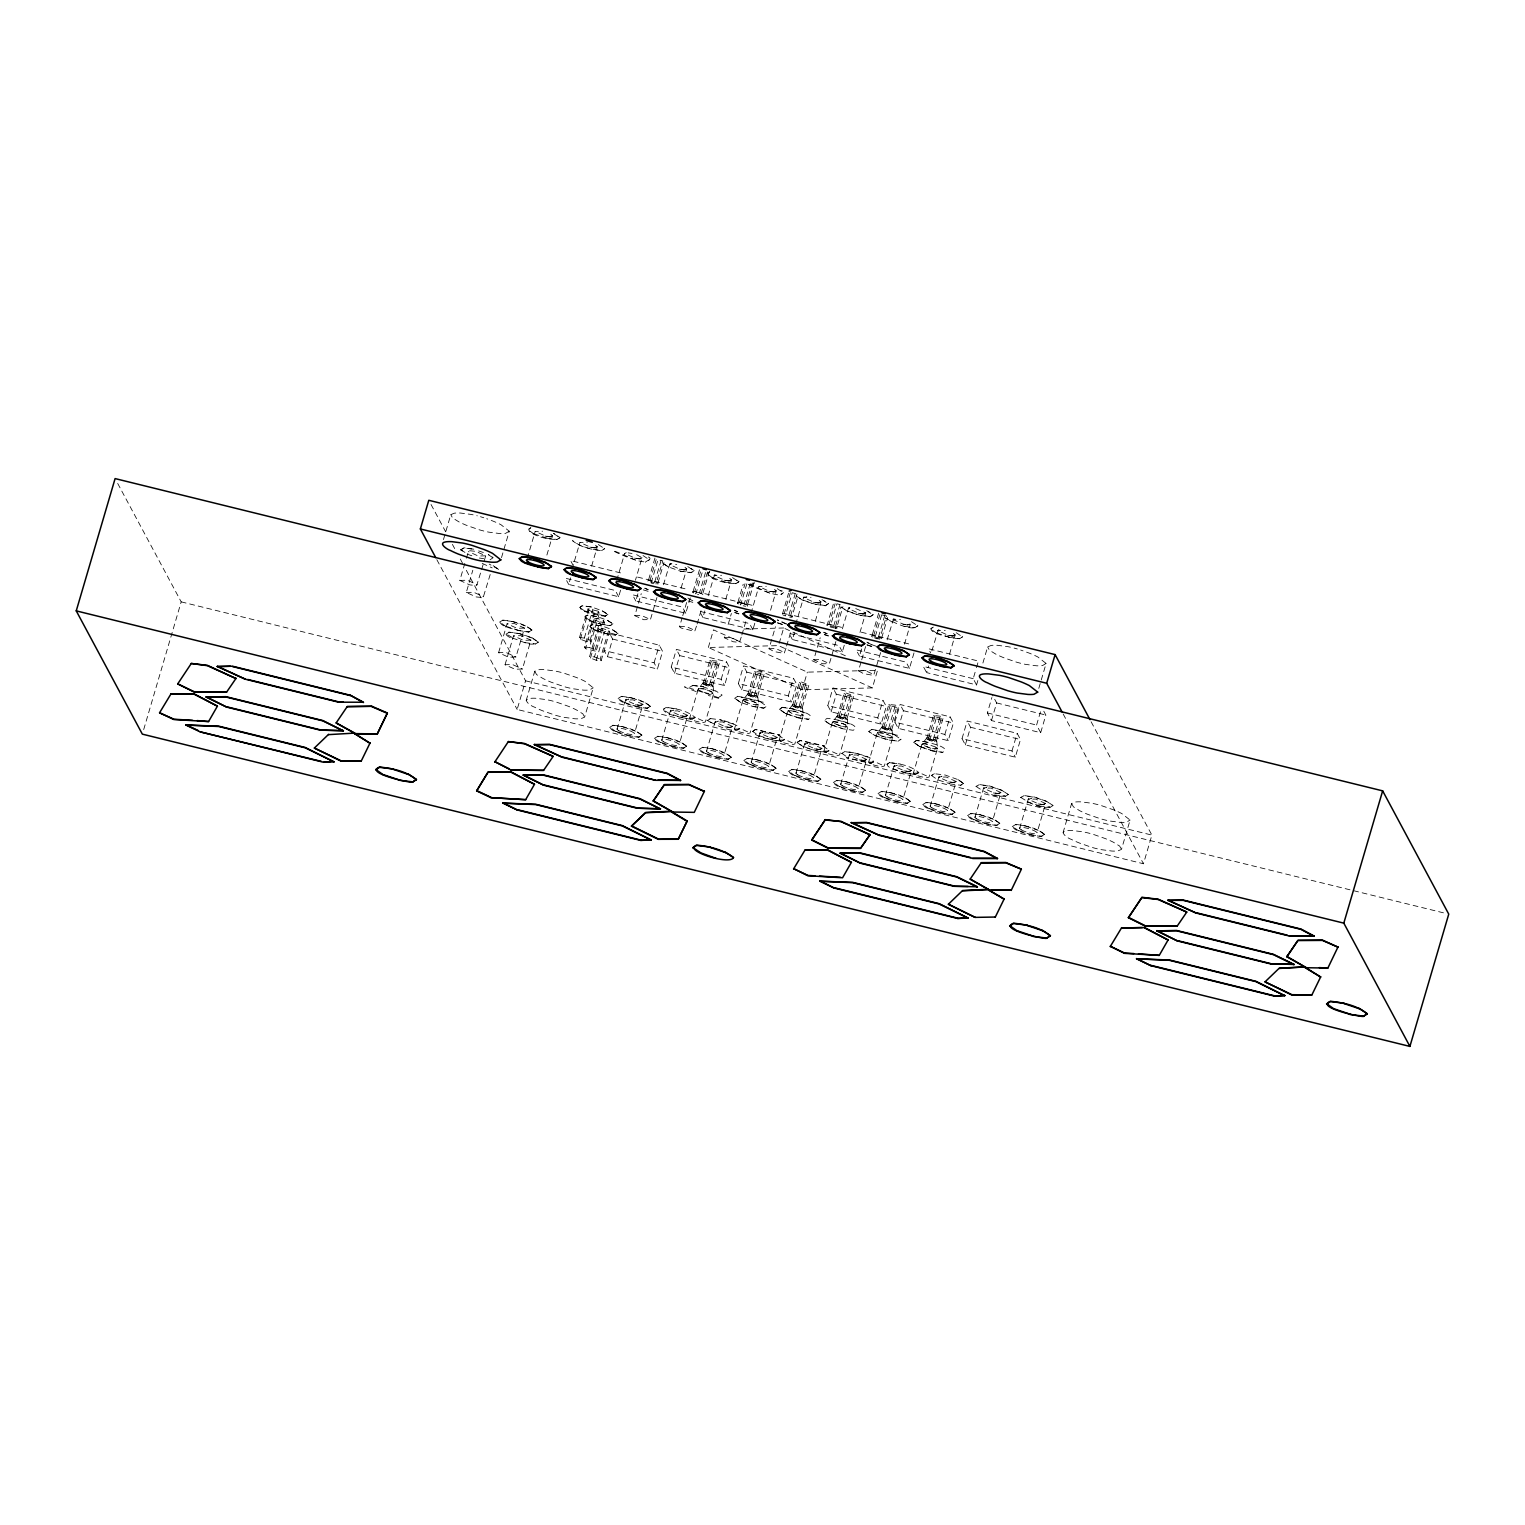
<?xml version="1.0" encoding="UTF-8"?>
<svg xmlns="http://www.w3.org/2000/svg" width="1525" height="1525" viewBox="0 0 1525 1525"><rect width="100%" height="100%" fill="white"/><g stroke="black" fill="none" stroke-linecap="round" stroke-linejoin="round"><path stroke-width="0.75" stroke-dasharray="5 3.75" d="M641.834 735.355C633.866 728.454 623.191 726.377 612.783 725.214C601.651 731.123 635.105 737.147 638.765 737.261L641.93 735.05L635.563 730.818M686.574 746.392C678.606 739.492 667.931 737.395 657.523 736.232C646.39 742.141 679.845 748.184 683.505 748.279L686.669 746.068L680.303 741.836M731.314 757.41C723.346 750.51 712.671 748.413 702.262 747.25C691.13 753.159 724.585 759.202 728.245 759.317L731.409 757.105L725.042 752.873M776.053 768.428C768.066 761.528 757.41 759.45 747.002 758.268C735.87 764.178 769.324 770.22 772.984 770.335L776.13 768.123L769.782 763.892M820.793 779.447C812.806 772.546 802.15 770.468 791.723 769.305C780.609 775.196 814.064 781.238 817.724 781.353L820.869 779.142L814.502 774.91M865.514 790.465C857.546 783.564 846.89 781.486 836.462 780.323C825.349 786.214 858.804 792.257 862.445 792.371L865.609 790.16L859.242 785.928M910.253 801.483C902.285 794.582 891.629 792.504 881.202 791.342C870.089 797.251 903.543 803.275 907.184 803.389L910.349 801.178L903.982 796.946M954.993 812.52C947.025 805.619 936.369 803.522 925.942 802.36C914.828 808.269 948.283 814.312 951.924 814.407L955.088 812.196L948.722 807.983M999.733 823.538C991.765 816.637 981.109 814.56 970.682 813.378C959.549 819.287 993.023 825.33 996.664 825.444L999.828 823.233L993.461 819.001M1044.472 834.556C1036.504 827.656 1025.829 825.578 1015.421 824.396C1004.289 830.305 1037.763 836.348 1041.403 836.462L1044.568 834.251L1038.201 830.019M493.185 565.68L499.571 569.931L489.201 564.098M531.882 630.168C523.818 623.267 513.048 621.247 502.659 620.065C491.584 625.879 525.191 631.979 528.794 632.074L531.939 629.939L525.553 625.688M531.996 637.736L538.325 642.216L531.996 637.736L519.873 633.637L509.121 632.093C497.474 634.572 524.714 643.645 506.033 634.019M650.336 706.399C642.33 699.537 631.598 697.516 621.266 696.334C610.229 702.129 643.683 708.21 647.267 708.305L650.413 706.17L644.046 701.938M733.525 723.994C696.544 713.567 751.463 725.919 736.804 730.113C724.337 732.686 692.96 711.317 714.024 724.508M752.34 731.523L755.409 729.617C786.462 736.137 790.331 737.909 755.466 729.388C744.448 735.202 777.883 741.264 781.486 741.36L784.613 739.244L781.543 741.15L770.83 739.606L758.764 735.527L752.397 731.295M797.137 742.313L800.206 740.426C831.354 747.288 834.957 748.642 800.148 740.635L797.079 742.542L803.427 746.773L815.513 750.853L826.226 752.378L829.352 750.262L826.283 752.168C816.066 751.31 805.067 748.26 797.079 742.542M867.725 757.048L855.601 753.197L844.888 751.653L841.819 753.56L844.945 751.444C848.701 751.329 881.831 758.039 871.023 763.186C836.177 755.161 839.856 756.553 870.966 763.415L874.035 761.509M963.495 783.545L957.204 779.103L963.571 783.316L960.426 785.451L963.571 783.316M1001.887 790.331L989.877 786.042L979.164 784.498L976.019 786.633L979.088 784.727L989.801 786.252L1001.887 790.331L1008.235 794.563L1001.944 790.122M1046.627 801.368L1034.617 797.06L1023.904 795.516L1020.759 797.651L1023.828 795.745L1034.541 797.289L1046.627 801.368L1052.974 805.581L1046.684 801.14M528.794 632.074L531.939 629.939M530.833 527.688C520.597 532.683 555.615 543.663 559.98 537.524L553.613 533.293M512.419 638.27C520.311 639.738 530.929 648.011 538.401 641.987M601.574 550.678L604.72 548.562L601.574 550.678C591.452 549.496 580.167 547.418 572.504 540.613C580.758 547.113 591.414 549.343 601.651 550.449M602.242 610.82L607.903 614.327L605.139 616.233C601.956 616.138 572.504 610.801 582.245 605.673L591.662 607.007L602.242 610.82L607.827 614.556M607.293 620.256L612.955 623.763L610.191 625.669C607.007 625.574 577.575 620.237 587.297 615.109L596.733 616.462L607.293 620.256L612.897 623.992M612.364 629.692L618.025 633.199L615.242 635.105C612.078 635.01 582.626 629.673 592.367 624.545L601.784 625.879L612.364 629.692L617.949 633.428M649.459 559.58C636.344 566.862 659.791 557.407 644.675 556.396M647.267 708.305L650.413 706.17M668.331 566.881L661.964 562.649L668.331 566.881L680.341 571.189L691.054 572.714L694.199 570.598L691.016 568.482M692.007 719.323L695.152 717.188L692.007 719.323C688.423 719.228 654.968 713.147 666.006 707.352C676.337 708.629 687.165 710.574 695.076 717.417M709.792 571.78C699.556 576.774 734.573 587.735 738.939 581.616L735.755 579.5M736.804 730.113L739.816 728.435M783.678 592.634C775.234 597.228 789.073 592.005 780.495 590.518M825.33 605.558L814.617 604.033L802.55 599.954L796.126 595.951L802.474 600.164L814.56 604.243L825.273 605.787L828.399 603.652L823.633 600.488M870.07 616.577L859.357 615.052L847.29 610.972L840.866 606.969L847.214 611.182L859.299 615.261L870.012 616.805L873.139 614.689L868.373 611.506M914.752 627.823L917.878 625.707L914.752 627.823C901.599 629.634 872.128 609.504 892.03 621.99M915.705 774.433L918.832 772.298L915.705 774.433C911.931 774.528 878.819 767.837 889.609 762.691C900.017 763.682 910.73 765.607 918.774 772.527M959.492 638.842L962.618 636.726L959.492 638.842C955.889 638.765 922.434 632.684 933.472 626.889M976.095 786.404C984.597 792.314 998.456 799.863 1008.311 794.353M1020.816 797.423C1029.394 802.874 1043.329 811.167 1053.051 805.372M605.139 616.233L607.903 614.327M610.191 625.669L612.955 623.763M615.242 635.105L618.025 633.199M638.765 737.261L641.93 735.05M683.505 748.279L686.669 746.068M728.245 759.317L731.409 757.105M772.984 770.335L776.13 768.123M817.724 781.353L820.869 779.142M862.445 792.371L865.609 790.16M907.184 803.389L910.349 801.178M951.924 814.407L955.088 812.196M996.664 825.444L999.828 823.233M1041.403 836.462L1044.568 834.251M696.201 691.607C650.717 674.679 754.379 708.82 708.343 695.457M740.94 702.625L734.631 698.183L740.94 702.625L753.064 706.475L763.777 708.019L766.865 706.113L763.72 708.229L753.064 706.475M785.68 713.643L779.37 709.201L785.68 713.643L797.747 717.722L808.46 719.266C819.516 713.681 786.271 707.333 782.458 707.295L779.37 709.201M830.42 724.68L824.11 720.219L830.42 724.68L842.486 728.74L853.18 730.284C863.893 724.566 832.078 718.542 827.179 718.313L824.053 720.429M919.899 746.716L913.589 742.256L919.899 746.716L931.966 750.796L942.66 752.321C953.792 746.602 920.395 740.826 916.658 740.349L913.589 742.256M550.773 534.246L552.565 535.694L546.617 555.977M595.512 545.264L597.304 546.732L591.357 566.995M636.611 554.642L642.044 557.75L635.429 580.243M617.034 729.255L625.593 700.07L633.047 699.861L642.997 704.34L634.419 733.544M684.992 567.319L686.784 568.768L680.817 589.05M661.755 740.273L670.333 711.088L677.786 710.879L687.737 715.377L679.159 744.562M729.732 578.337L731.523 579.786L725.557 600.068M706.494 751.291L715.072 722.107L722.507 721.916L732.457 726.396L723.898 755.58M774.471 589.355L776.244 590.804L770.297 611.087M751.234 762.309L759.812 733.125L767.247 732.934L777.197 737.414L768.638 766.598M819.192 600.373L820.984 601.841L814.388 624.335M795.974 773.327L804.552 744.143L811.986 743.952L821.937 748.432L813.378 777.617M855.716 608.589L865.723 612.859L859.776 633.123M840.713 784.365L849.292 755.18L856.726 754.97L866.677 759.45L858.118 788.635M885.453 795.383L894.031 766.198L901.466 765.988L911.416 770.468L902.838 799.672M953.411 633.447L955.203 634.896L949.255 655.178M930.193 806.401L938.771 777.216L946.205 777.007L956.156 781.505L947.578 810.69M974.933 817.419L983.511 788.234L990.945 788.044L1000.896 792.523L992.317 821.708M1019.672 828.437L1028.231 799.252L1035.685 799.062L1045.635 803.542L1037.057 832.726M460.76 549.915L463.905 547.78L474.656 549.324L463.829 547.99L460.76 549.915L465.544 553.098M769.82 593.225C716.102 569.13 773.061 598.048 780.59 594.54M934.348 773.709L931.279 775.615L934.348 773.709L945.138 775.024L957.147 779.313M692.903 685.468L703.673 686.784L692.903 685.468L689.834 687.375M737.719 696.277C759.031 700.471 782.592 707.162 737.719 696.277L734.573 698.393M779.313 709.411L782.458 707.295M871.919 729.331C893.25 733.525 916.792 740.235 871.919 729.331L868.793 731.466L875.159 735.698L887.226 739.758L897.92 741.303L901.065 739.187L897.996 741.074C887.779 740.235 876.78 737.166 868.793 731.466M913.513 742.484L916.658 740.349M609.619 727.425L612.688 725.519L623.496 726.739M654.358 738.443L657.428 736.537L668.217 737.776M699.079 749.461L702.167 747.555L712.957 748.794M743.819 760.479L746.888 758.592L757.696 759.812M788.558 771.517L791.627 769.61L802.436 770.83M833.298 782.535L836.367 780.628L847.176 781.848M878.038 793.553L881.107 791.647L891.915 792.867M922.777 804.571L925.847 802.665L936.655 803.904M967.517 815.589L970.586 813.683L981.395 814.922M1012.257 826.626L1015.326 824.72L1026.134 825.94M782.382 707.505L793.152 708.82M927.314 742.122L916.601 740.578M143.693 729.579L181.189 601.86L117.33 482.758M443.47 539.583L450.79 514.649L454.259 513.201A35.056 7.415 16.4 0 1 460.417 513.029L471.13 514.421A24.305 5.147 16.4 0 1 477.287 515.831M483.082 564.707L476.677 585.581L469.776 584.895L459.826 580.415L465.697 560.418M466.345 558.207L468.842 550.658L475.743 551.345L485.693 555.824L483.73 562.477M490.192 574.525L483.139 597.628L476.238 596.942L466.288 592.462L472.807 570.255M501.496 557.654L509.255 531.196L500.943 524.695A35.037 7.415 16.4 0 0 492.708 520.978L486.742 518.729M498.58 652.7L507.062 623.82L514.497 623.611L524.447 628.09L515.965 656.97L508.53 657.18L498.58 652.7L506.014 652.49L515.965 656.97M527.25 558.379L535.18 531.424L542.614 531.215M499.514 622.181L502.583 620.275L513.41 621.59M505.042 664.748L513.525 635.868L520.959 635.658L530.91 640.138L522.427 669.017L514.993 669.227L505.042 664.748L512.476 664.538L522.427 669.017M545.054 536.133L550.849 536.952L552.507 535.923L550.849 536.952L545.13 535.904L535.18 531.424M518.023 630.53L528.851 631.865M546.141 538.115L556.911 539.431M505.976 634.228L509.045 632.322L519.873 633.637M524.486 642.578L535.313 643.912M1091.118 721.763L1151.89 835.09L1143.464 863.76L517.147 709.449L525.572 680.798L464.801 567.472M526.144 700.604L534.76 671.248L538.23 669.799A35.056 7.415 16.4 0 1 544.387 669.627L555.1 671.019A24.305 5.147 16.4 0 1 564.441 673.326L576.679 677.577A35.056 7.415 16.4 0 1 584.933 681.294L593.225 687.813L584.609 717.15L581.139 718.618A35.037 7.415 16.4 0 1 574.982 718.79L564.269 717.379A24.305 5.147 16.4 0 1 554.947 715.092L542.69 710.822A35.056 7.415 16.4 0 1 534.436 707.104C531.062 706.17 521.493 699.556 529.804 698.45A35.056 7.415 16.4 0 1 535.98 698.278L546.693 699.689A24.305 5.147 16.4 0 1 556.015 701.977L568.272 706.247A35.056 7.415 16.4 0 1 576.507 709.964L582.836 713.833L584.609 717.15M571.989 569.397L579.919 542.442L587.354 542.233M620.599 590.118L618.654 596.733L568.692 584.437L570.636 577.822M589.794 547.151L595.589 547.971L597.247 546.941L595.589 547.971L589.87 546.922L579.919 542.442M579.481 637.583L584.342 638.06L590.118 640.195L590.995 641.853L586.115 641.377L580.358 639.223L579.481 637.583L587.964 608.704L598.582 611.315L599.478 612.974L589.413 647.496L584.533 647.019L594.598 612.478L599.478 612.974M580.358 639.223L588.841 610.343L587.964 608.704M591.662 607.007L582.169 605.882L579.481 607.56M584.342 638.06L592.825 609.18M589.413 647.496L595.169 649.631L596.046 651.289L585.428 648.659L593.911 619.779L593.015 618.14L597.895 618.616L603.652 620.751L604.529 622.41L594.464 656.932L589.603 656.455L599.668 621.933L604.529 622.41M596.733 616.462L587.239 615.318L584.533 616.996M590.118 640.195L598.582 611.315M590.48 658.095L598.963 629.215L598.086 627.576L608.704 630.187L609.6 631.846L601.117 660.725L596.237 660.249L590.48 658.095L589.603 656.455M600.755 624.316L610.248 625.441M601.784 625.879L592.291 624.754L589.584 626.432M595.169 649.631L603.652 620.751M616.729 580.415L624.659 553.461L626.241 552.66M596.237 660.249L604.72 631.35L609.6 631.846M605.825 633.752L615.318 634.877M601.117 660.725L600.221 659.067L608.704 630.187M632.017 553.48L628.186 552.851M634.533 558.169L640.309 558.989L641.987 557.959L640.309 558.989L634.61 557.94L624.659 553.461M635.601 560.171C582.683 536.362 638.174 565.07 646.371 561.486M607.446 656.703L612.631 639.07L609.295 632.856L659.257 645.151L662.593 651.385L657.408 669.017L607.446 656.703L604.11 650.489L654.072 662.803L657.408 669.017M690.291 597.838L685.754 613.279L635.811 600.964L638.384 592.138M656.932 597.495L650.451 619.531L643.76 619.722L634.8 615.681L641.262 593.625M654.968 557.998L648.182 581.158L657.79 583.522L663.966 562.477M649.974 580.625L656.15 559.58M651.175 582.855L657.98 559.713L662.784 560.895L655.979 584.056M654.778 581.807L660.973 560.762M663.432 584.761L669.913 563.602L672.639 563.526L669.322 564.707L670.981 563.678L676.757 564.498M618.121 698.45L621.19 696.544L631.979 697.859M635.487 704.76L641.262 705.598L642.921 704.569L641.262 705.598L635.544 704.55L625.593 700.07M636.554 706.761L647.324 708.077M679.273 569.187L685.049 570.026L686.707 568.997L685.049 570.026L679.33 568.958L669.38 564.479M680.341 571.189L691.111 572.504M654.072 662.803L659.257 645.151M696.487 626.146L694.714 631.35L681.141 628.014L679.54 626.699L682.113 617.892M682.762 615.681L686.65 602.451M702.091 572.847L695.915 593.892L692.903 592.177L699.708 569.016M671.229 667.016L676.395 649.383L726.358 661.678L729.693 667.912L724.508 685.545L674.565 673.249L671.229 667.016L721.173 679.33L724.508 685.545M692.903 592.177L694.714 591.643L700.89 570.598M674.565 673.249L679.731 655.598L676.395 649.383M709.335 571.398L702.529 594.54L699.517 592.825L705.713 571.78M707.524 571.913L700.718 595.074L697.516 594.273M697.135 623.954L701.672 608.513M708.172 595.779L714.653 574.62L717.379 574.544L714.062 575.726L721.573 575.306M754.818 623.191L752.873 629.806L702.911 617.492L704.855 610.877M676.7 708.896L665.929 707.581L662.86 709.487L669.284 713.49L681.351 717.57L692.064 719.095M680.226 715.797L686.002 716.617L687.661 715.587L686.002 716.617L680.283 715.568L670.333 711.088M724.013 580.205L729.789 581.044L731.447 580.015L729.789 581.044L724.07 579.996L714.119 575.497M725.08 582.207L735.851 583.522M708.324 647.496L713.49 629.863L807.354 672.144L877.542 670.276L872.357 687.908L802.169 689.777L708.324 647.496L778.493 645.609L872.357 687.908M713.033 686.002L713.91 692.827L705.351 721.935L702.415 722.793L694.599 720.868L689.7 718.084L698.24 688.976L703.063 682.933M703.082 683.543L709.868 660.401L716.483 661.049L719.495 662.765L712.69 685.907L703.082 683.543L712.69 685.907M704.893 683.009L711.679 659.868M706.094 685.259L712.88 662.098L709.868 660.401M709.678 684.191L716.483 661.049M741.226 637.164L739.434 642.368L733.239 641.758L724.28 637.717L725.557 633.313M728.149 624.488L731.39 613.469M710.879 686.441L717.684 663.299L719.495 662.765M746.831 583.865L740.654 604.91L737.642 603.195L743.209 584.247M737.642 603.195L739.453 602.661L745.02 583.732M721.173 679.33L726.358 661.678M754.055 582.417L747.269 605.558L744.257 603.843L750.452 582.798M752.263 582.95L745.458 606.092L747.269 605.558M741.874 634.972L746.411 619.531M750.948 613.488L758.859 586.534L766.293 586.324M724.966 726.815L730.742 727.635L732.4 726.605L730.742 727.635L725.023 726.586L715.072 722.107M738.329 683.543L743.514 665.91L793.457 678.225L796.793 684.439L791.627 702.091L741.665 689.777L738.329 683.543L788.292 695.858L791.627 702.091M768.752 591.223L774.528 592.062L776.187 591.033L774.528 592.062L768.81 591.014L758.859 586.534M741.665 689.777L746.85 672.144L743.514 665.91M757.772 697.02L758.649 703.845L750.09 732.953L747.155 733.811L739.339 731.886L734.44 729.103L742.98 699.994L747.803 693.97M747.822 694.561L754.608 671.419L761.223 672.067L764.235 673.783L757.429 696.944L747.822 694.561L757.429 696.944M749.614 694.047L756.419 670.886M750.834 696.277L757.62 673.135L754.608 671.419M754.418 695.228L761.223 672.067M785.966 648.201L784.174 653.405L773.899 651.537L769 648.735L775.482 626.699M755.618 697.459L762.424 674.317L764.235 673.783M782.382 614.213L788.558 593.168M790.369 592.634L784.193 613.679L792.009 616.577L798.185 595.532M779.142 643.417L783.678 627.976L845.536 655.845M788.997 614.861L795.173 593.835M797.003 593.968L790.198 617.11L792.009 616.577M786.614 645.99L791.132 630.549M795.688 624.507L803.599 597.552L811.033 597.342M844.278 645.228L842.353 651.842L792.39 639.547L794.334 632.932M769.706 737.833L775.482 738.653L777.14 737.642L775.482 738.653L769.763 737.604L759.812 733.125M813.492 602.261L819.268 603.08L820.927 602.051L819.268 603.08L813.549 602.032L803.599 597.552M788.292 695.858L793.457 678.225M802.512 708.038L803.37 714.882L794.83 743.971L791.894 744.829L784.06 742.904L779.18 740.121L787.72 711.012L792.543 704.988M792.543 705.579L799.348 682.438L801.159 681.904L808.974 684.801L802.169 707.962L792.543 705.579L802.169 707.962M794.353 705.065L801.159 681.904M795.554 707.295L802.36 684.153L799.348 682.438M802.169 689.777L807.354 672.144M799.157 706.247L805.962 683.105M835.872 641.567L829.409 663.623L822.699 663.794L813.74 659.772L820.221 637.717M800.358 708.477L807.163 685.335L808.974 684.801M833.298 604.186L827.122 625.231L836.748 627.614L842.925 606.569M828.933 624.716L835.109 603.671M833.737 625.898L839.913 604.853M840.142 604.586L836.92 603.805L830.134 626.947L834.938 628.128L841.114 607.083M842.391 628.853L848.338 608.57L851.598 607.617M814.445 748.851L820.221 749.69L821.88 748.661L820.221 749.69L814.502 748.642L804.552 744.143M827.808 705.598L832.974 687.947L882.937 700.261L886.273 706.494L881.107 724.127L831.144 711.813L827.808 705.598L877.771 717.894L881.107 724.127M858.232 613.279L864.008 614.098L865.666 613.069L864.008 614.098L858.289 613.05L848.338 608.57M831.144 711.813L836.31 694.18L832.974 687.947M847.252 719.057L848.11 725.9L839.57 754.989L836.634 755.866L828.799 753.922L823.919 751.139L832.459 722.03L837.263 716.007M837.282 716.617L844.087 693.456L845.879 692.941L853.714 695.838L846.909 718.98L837.282 716.617L846.909 718.98M839.093 716.083L845.879 692.941M840.294 718.332L847.08 695.171L844.087 693.456M913.99 652.948L909.453 668.388L859.49 656.074L862.082 647.248M843.897 717.265L850.702 694.123M880.611 652.605L873.653 675.442L863.379 673.573L858.48 670.79L861.072 661.964M861.72 659.772L866.257 644.332M845.098 719.514L851.903 696.353L853.714 695.838M878.667 613.107L871.862 636.249L881.488 638.632L887.664 617.587M873.673 635.734L879.849 614.689M878.476 636.916L884.652 615.871M887.112 639.871L893.612 618.712L896.338 618.635L893.002 619.817L900.512 619.398M859.166 759.869L864.961 760.708L866.619 759.679L864.961 760.708L859.242 759.66L849.292 755.18M902.972 624.297L908.748 625.117L910.463 623.877L907.203 624.831M904.039 626.298L914.809 627.614M877.771 717.894L882.937 700.261M891.973 730.075L892.849 736.918L884.309 766.027L881.374 766.884L873.539 764.959L868.659 762.157L877.199 733.067L882.003 727.025M904.516 644.16L910.406 624.087L908.748 625.117L903.029 624.068L893.078 619.588M882.022 727.635L888.827 704.474L895.442 705.141L898.435 706.857L891.648 729.998L882.022 727.635L891.648 729.998M883.833 727.101L890.619 703.959M885.034 729.35L891.82 706.189L888.827 704.474M888.637 728.283L895.442 705.141M889.837 730.532L896.643 707.371L898.435 706.857M894.908 722.126L900.093 704.493L950.037 716.788L953.392 723.022L948.207 740.654L898.244 728.34L894.908 722.126L944.871 734.44L948.207 740.654M898.244 728.34L903.429 710.707L900.093 704.493M931.851 650.889L938.352 629.73L941.077 629.653L937.742 630.835L945.252 630.416M977.849 680.493L976.553 684.916L926.609 672.601L928.534 665.987M903.906 770.887L909.701 771.726L911.359 770.697L909.701 771.726L903.982 770.678L894.031 766.198M904.992 772.889L915.762 774.204M947.692 635.315L953.487 636.154L955.146 635.124L953.487 636.154L947.768 635.105L937.818 630.607M948.779 637.317L959.549 638.632M936.712 741.112L937.589 747.936L929.049 777.045L926.113 777.902L918.279 775.977L913.38 773.175L921.939 744.086L926.743 738.043M926.762 738.653L933.567 715.511L940.182 716.159L943.174 717.875L936.388 741.017L926.762 738.653L936.388 741.017M928.572 738.119L935.359 714.977M929.773 740.368L936.56 717.207L933.567 715.511M933.376 739.301L940.182 716.159M934.577 741.55L941.382 718.408L943.174 717.875M944.871 734.44L950.037 716.788M976.553 684.916L973.217 678.682L975.809 669.875M976.457 667.664L978.402 661.049L928.439 648.735L930.669 652.891M982.901 663.032L987.647 646.905L991.097 645.456A35.037 7.415 16.4 0 1 997.255 645.285L1007.968 646.676A24.305 5.147 16.4 0 1 1011.018 647.324M948.645 781.925L954.44 782.744L956.099 781.715L954.44 782.744L948.722 781.696L938.771 777.216M962.027 738.653L967.193 721.02L1017.156 733.334L1020.492 739.549L1015.307 757.182L965.363 744.886L962.027 738.653L1011.971 750.967L1015.307 757.182M931.356 775.386L937.646 779.828L949.789 783.697M965.363 744.886L970.529 727.253L967.193 721.02M1043.805 711.222L1045.845 715.053L1040.679 732.686L991.46 720.562L987.38 712.938L991.898 697.497M991.46 720.562L996.645 702.93L992.546 695.286M993.385 792.943L999.161 793.762L1000.838 792.733L999.161 793.762L993.461 792.714L983.511 788.234M994.452 794.944L1005.223 796.241M1011.971 750.967L1017.156 733.334M1038.792 688.385L1046.112 663.451L1037.801 656.951A35.056 7.415 16.4 0 0 1029.547 653.234L1020.644 650.012M1040.679 732.686L1036.581 725.061L1041.117 709.621M1038.125 803.961L1043.901 804.781L1045.559 803.77L1043.901 804.781L1038.182 803.732L1028.231 799.252M1039.192 805.962L1049.962 807.278M1063.001 832.86L1071.617 803.503L1075.087 802.055A35.056 7.415 16.4 0 1 1081.244 801.883L1091.957 803.275A24.305 5.147 16.4 0 1 1101.279 805.581L1113.536 809.832A35.056 7.415 16.4 0 1 1121.771 813.549L1130.082 820.069L1121.466 849.406L1117.997 850.874A35.056 7.415 16.4 0 1 1111.839 851.045L1101.126 849.635A24.305 5.147 16.4 0 1 1091.786 847.347L1079.548 843.077A35.056 7.415 16.4 0 1 1071.293 839.36C1067.9 838.426 1058.35 831.811 1066.661 830.706A35.056 7.415 16.4 0 1 1072.818 830.534L1083.532 831.945A24.305 5.147 16.4 0 1 1092.872 834.232L1105.11 838.502A35.056 7.415 16.4 0 1 1113.364 842.219L1119.674 846.089L1121.466 849.406M797.747 717.722L808.46 719.266M931.966 750.796L942.66 752.321M509.255 531.196L505.595 533.35A35.056 7.415 16.4 0 1 499.438 533.521L488.724 532.13A24.305 5.147 16.4 0 1 479.403 529.823L467.146 525.572A35.056 7.415 16.4 0 1 458.911 521.855L452.582 517.966L450.79 514.649M628.052 735.736L638.842 736.956M672.792 746.754L683.581 747.974M717.532 757.772L728.321 758.993M762.271 768.791L773.061 770.03M806.992 779.809L817.8 781.048M851.732 790.846L862.54 792.066M896.471 801.864L907.28 803.084M941.211 812.882L952.019 814.102M985.951 823.9L996.759 825.12M1046.112 663.451L1042.452 665.605A35.056 7.415 16.4 0 1 1036.295 665.777L1025.582 664.385A24.305 5.147 16.4 0 1 1016.26 662.079L1004.003 657.828A35.056 7.415 16.4 0 1 995.749 654.111L989.42 650.222L987.647 646.905M1030.69 834.918L1041.48 836.158M534.76 671.248L536.533 674.565L542.862 678.434A35.056 7.415 16.4 0 0 551.116 682.171L563.354 686.422A24.305 5.147 16.4 0 0 572.695 688.728L583.408 690.12A35.037 7.415 16.4 0 0 589.565 689.948L593.225 687.813M1071.617 803.503L1073.39 806.82L1079.719 810.709A35.056 7.415 16.4 0 0 1087.954 814.426L1100.211 818.677A24.305 5.147 16.4 0 0 1109.533 820.984L1120.246 822.375A35.056 7.415 16.4 0 0 1126.403 822.204L1130.082 820.069M490.04 559.808L493.185 557.673L488.381 554.471M556.854 539.659L559.98 537.524M691.054 572.714L694.199 570.598M735.793 583.732L738.939 581.616M825.273 605.787L828.399 603.652M870.012 616.805L873.139 614.689M715.683 691.073L703.616 687.012M805.238 712.899L793.095 709.049M849.959 723.918L837.835 720.067M707.6 720.505L710.745 718.37L707.657 720.277M889.609 762.691L900.398 763.987M585.066 611.277L579.538 607.35M590.137 620.713L584.59 616.786M595.188 630.149L589.66 626.222M467.146 554.166L475.228 556.892M534.055 534.036L527.764 529.594L530.757 527.917M505.9 626.432L499.571 621.971M624.488 702.682L618.178 698.24M713.014 578.127L706.704 573.686L709.716 571.989M936.693 633.237L930.402 628.777M892.907 768.81L905.049 772.679M1027.126 801.883L1039.268 805.734M615.967 731.657L609.695 727.12M660.706 742.675L654.435 738.138M705.446 753.693L699.174 749.156M750.186 764.711L743.914 760.174M794.925 775.729L788.654 771.192M839.665 786.767L833.393 782.23M884.405 797.785L878.133 793.248M929.125 808.803L922.873 804.266M973.865 819.821L967.613 815.284M1018.605 830.839L1012.333 826.302M804.132 596.656L803.542 597.762L806.858 596.599M459.826 580.415L467.26 580.224L477.211 584.704M485.693 555.824L478.259 556.015L468.308 551.535M466.288 592.462L473.722 592.272L483.673 596.752M552.565 535.694L549.305 536.667M524.447 628.09L517.013 628.3L507.062 623.82M530.91 640.138L523.475 640.348L513.525 635.868M597.304 546.732L594.045 547.685M642.044 557.75L638.784 558.703M686.784 568.768L683.524 569.721M642.997 704.34L639.738 705.312M731.523 579.786L728.264 580.739M687.737 715.377L684.477 716.331M776.244 590.804L772.984 591.776M732.457 726.396L729.198 727.349M820.984 601.841L817.724 602.794M777.197 737.414L773.938 738.367M865.723 612.859L862.464 613.812M821.937 748.432L818.677 749.385M866.677 759.45L863.417 760.403M955.203 634.896L951.943 635.849M911.416 770.468L908.157 771.44M956.156 781.505L952.896 782.458M1000.896 792.523L997.636 793.477M1045.635 803.542L1042.376 804.495M634.8 615.681L641.491 615.509L650.451 619.531M679.54 626.699L686.231 626.527L695.19 630.568M724.28 637.717L730.971 637.545L739.93 641.587M698.107 689.414L698.66 688.404M689.7 718.084L696.391 717.894L705.351 721.935M769 648.735L775.71 648.563L784.67 652.605M742.847 700.433L743.399 699.422L749.614 700.032L758.573 704.073L755.58 705.16M734.44 729.103L741.131 728.912L750.09 732.953M813.74 659.772L820.45 659.582L829.409 663.623M788.139 710.44L792.543 714.024L802.836 715.892M779.18 740.121L785.871 739.949L794.83 743.971M858.48 670.79L865.19 670.6L874.149 674.641M823.919 751.139L830.61 750.967L839.57 754.989M877.618 732.477L878.686 734.821M868.659 762.157L875.35 761.985L884.309 766.027M913.38 773.175L920.09 773.003L929.049 777.045M937.532 748.165L930.765 748.565L921.805 744.524L924.798 743.438L935.854 747.059M535.256 644.122L538.325 642.216M751.387 584.914L754.456 583.007M930.326 629.005L933.395 627.099M1005.166 796.469L1008.235 794.563M1049.905 807.488L1052.974 805.581M689.891 687.146L692.979 685.259M718.98 697.211L722.126 695.095L715.759 690.863M886.616 764.368L889.685 762.462M834.938 628.128L836.748 627.614M743.914 629.043L783.678 627.976M698.603 688.614L704.874 689.014L713.833 693.055L710.841 694.142M743.342 699.632L753.617 701.5L758.516 704.302M758.097 704.874L751.806 704.474L744.524 701.519M800.32 716.178L803.313 715.092L794.353 711.05L788.082 710.669L792.485 714.253M832.822 721.687L843.096 723.555L847.995 726.338M847.557 726.91L841.285 726.51L832.326 722.488L832.879 721.458L839.093 722.087L848.053 726.11L845.06 727.196M877.561 732.705L883.833 733.106L891.115 736.041M892.297 737.928L881.965 736.289L877.123 733.277M889.78 738.214L892.792 737.128L887.893 734.345M922.282 743.723L928.496 744.353M934.52 749.233L937.456 748.375L932.633 745.363M479.346 558.036L483.635 558.646M605.196 616.005L585.142 611.067M710.669 718.599L721.439 719.914M949.713 783.907L960.502 785.223M701.043 688.557C711.908 689.147 720.257 697.592 703.082 691.988M790.522 710.593L798.357 712.518M880.001 732.648L883.757 733.315M795.402 593.568L792.18 592.767L785.394 615.928A5.414 1.144 16.4 0 1 783.107 614.994M620.503 572.885L570.541 560.571L572.771 564.727M637.641 577.098L687.603 589.413M704.76 593.644L754.703 605.94M794.22 615.681L844.183 627.995M861.339 632.208L911.283 644.522M694.714 591.643L699.517 592.825M739.453 602.661L744.257 603.843M973.217 678.682L923.273 666.387L926.609 672.601M996.645 702.93L1045.845 715.053M987.38 712.938L1036.581 725.061M712.88 662.098L717.684 663.299M757.62 673.135L762.424 674.317M802.36 684.153L807.163 685.335M847.08 695.171L851.903 696.353M891.82 706.189L896.643 707.371M936.56 717.207L941.382 718.408M612.631 639.07L662.593 651.385M679.731 655.598L729.693 667.912M746.85 672.144L796.793 684.439M836.31 694.18L886.273 706.494M903.429 710.707L953.392 723.022M970.529 727.253L1020.492 739.549M525.572 680.798L1151.89 835.09M181.189 601.86L1444.137 912.998M871.862 644.694L875.865 646.162M786.442 623.897L777.483 619.855M786.385 624.125L777.426 620.084M482.205 563.392L492.156 567.872M930.822 748.337L921.863 744.295M882.022 736.06L886.082 737.318M841.342 726.3L832.383 722.259M480.451 516.708L483.787 517.757M936.769 633.008L948.836 637.088M713.071 577.918L725.137 581.978M867.058 644.77L875.102 647.496M867.001 644.999L875.045 647.706M534.131 533.826L546.198 537.906M824.339 634.438L828.361 635.792M824.262 634.648L828.285 636.02M777.578 622.734L785.623 625.46M777.521 622.962L785.566 625.669M734.859 612.383L738.882 613.755M734.802 612.612L738.824 613.965M688.042 600.907L696.163 603.404M643.302 589.889L649.402 591.7M478.64 550.906L484.702 552.965M590.194 620.503L600.831 624.087M595.265 629.939L605.882 633.523M919.956 746.488L932.023 750.567M830.477 724.451L842.543 728.531M785.737 713.433L797.804 717.512M513.353 621.819L525.496 625.917M505.957 626.222L518.1 630.321M519.815 633.866L531.939 637.965M1026.039 826.245L1038.125 830.324M981.299 815.227L993.385 819.306M631.903 698.088L643.988 702.167M1018.7 830.534L1030.786 834.613M936.56 804.209L948.645 808.288M973.979 819.516L986.046 823.595M624.545 702.472L636.63 706.552M891.82 793.191L903.906 797.27M929.24 808.498L941.306 812.577M847.08 782.173L859.166 786.252M884.5 797.48L896.567 801.559M802.341 771.135L814.426 775.215M839.76 786.462L851.827 790.522M757.62 760.117L769.687 764.197M795.021 775.424L807.087 779.504M712.88 749.099L724.947 753.178M750.281 764.406L762.348 768.486M668.141 738.081L680.207 742.16M705.541 753.388L717.608 757.467M623.401 727.063L635.487 731.142M660.802 742.37L672.887 746.449M616.062 731.352L628.147 735.431M588.841 610.343L594.598 612.478M593.911 619.779L599.668 621.933M598.963 629.215L604.72 631.35M594.464 656.932L600.221 659.067M871.785 644.923L866.962 641.911M823.843 632.189L827.122 633.676M823.786 632.418L827.046 633.904M734.364 610.152L737.642 611.639M734.307 610.381L737.585 611.849M689.624 599.134L692.846 600.831M644.884 588.116L648.163 589.584M644.827 588.326L648.106 589.813M747.746 703.235L742.923 700.223M699.803 690.501L703.006 692.197M956.194 632.723L962.561 636.935M911.454 621.685L917.821 625.917M866.715 610.667L873.082 614.899M821.975 599.649L828.342 603.881M777.235 588.631L783.602 592.863M732.515 577.613L738.863 581.845M687.775 566.595L694.123 570.808M643.035 555.558L649.383 559.789M894.698 734.955L901.008 739.396M598.296 544.539L604.643 548.771M553.556 533.521L559.923 537.753M841.876 753.35L848.167 757.792M760.498 701.881L766.789 706.342M822.985 746.03L829.295 750.472M778.246 735.012L784.555 739.453M488.324 554.7L493.128 557.883M460.817 549.686L465.621 552.87M866.905 642.12L868.507 643.436M687.947 598.048L689.567 599.344M801.635 714.005L803.256 715.32M698.183 689.186L699.727 690.73M1063.154 713.967L1143.464 863.76M909.453 668.388L906.117 662.155L856.154 649.841L859.49 656.074M842.353 651.842L839.017 645.628L789.054 633.313L792.39 639.547M752.873 629.806L749.538 623.572L699.575 611.277L702.911 617.492M685.754 613.279L682.418 607.045L632.475 594.75L635.811 600.964M618.654 596.733L615.318 590.518L565.356 578.204L568.692 584.437M584.533 647.019L585.428 648.659M431.041 504.508L445.662 531.787M452.41 544.387L454.66 548.581M460.302 559.065L463.676 565.356M436.836 559.656L517.147 709.449M1014.125 648.087A24.305 5.147 16.4 0 1 1017.308 648.964M877.409 638.822A5.414 1.144 16.4 0 1 874.74 638.003M872.586 637.031A5.414 1.144 16.4 0 1 874.626 635.772A5.414 1.144 16.4 0 1 881.812 638.708M826.798 625.155A5.414 1.144 16.4 0 1 830.305 624.831A5.414 1.144 16.4 0 1 836.52 627.137A5.414 1.144 16.4 0 1 835.147 628.262M782.363 613.603A5.414 1.144 16.4 0 1 788.253 614.537A5.414 1.144 16.4 0 1 792.39 616.882A5.414 1.144 16.4 0 1 787.929 616.786M745.668 606.207A5.414 1.144 16.4 0 1 743.209 605.768M738.367 603.976A5.414 1.144 16.4 0 1 741.722 602.985A5.414 1.144 16.4 0 1 747.288 606.168M693.627 592.958A5.414 1.144 16.4 0 1 695.667 591.681A5.414 1.144 16.4 0 1 702.873 594.617M653.729 583.713A5.414 1.144 16.4 0 1 651.061 582.893M647.839 581.063A5.414 1.144 16.4 0 1 653.596 581.33A5.414 1.144 16.4 0 1 657.809 584.132M881.66 614.823L874.873 637.965L879.677 639.147L886.483 616.005L881.66 614.823M626.127 699.174L625.536 700.28L628.853 699.098L626.127 699.174M670.867 710.192L670.276 711.298L673.592 710.135L670.867 710.192M715.606 721.23L715.015 722.335L718.332 721.153L715.606 721.23M760.346 732.248L759.755 733.353L763.072 732.172L760.346 732.248M848.872 607.693L848.262 608.78L849.94 607.77L848.872 607.693M805.086 743.266L804.476 744.372L807.812 743.19L805.086 743.266M849.825 754.284L849.215 755.39L852.551 754.208L849.825 754.284M894.565 765.302L893.955 766.408L897.291 765.245L894.565 765.302M939.305 776.32L938.695 777.426L942.031 776.263L939.305 776.32M984.044 787.358L983.434 788.463L986.77 787.281L984.044 787.358M1028.784 798.376L1028.174 799.481L1031.51 798.299L1028.784 798.376M976.705 818.868A9.15 1.944 16.4 0 0 991.784 822.585A9.15 1.944 16.4 0 0 982.348 817.209A9.15 1.944 16.4 0 0 976.705 818.868M1021.445 829.905A9.15 1.944 16.4 0 0 1036.523 833.603A9.15 1.944 16.4 0 0 1027.087 828.228A9.15 1.944 16.4 0 0 1021.445 829.905M927.486 739.434A5.414 1.144 16.4 0 0 936.407 741.627A5.414 1.144 16.4 0 0 930.822 738.443A5.414 1.144 16.4 0 0 927.486 739.434M882.765 728.416A5.414 1.144 16.4 0 0 891.668 730.608A5.414 1.144 16.4 0 0 886.082 727.425A5.414 1.144 16.4 0 0 882.765 728.416M838.026 717.398A5.414 1.144 16.4 0 0 846.928 719.59A5.414 1.144 16.4 0 0 841.342 716.407A5.414 1.144 16.4 0 0 838.026 717.398M793.286 706.361A5.414 1.144 16.4 0 0 802.188 708.553A5.414 1.144 16.4 0 0 796.622 705.389A5.414 1.144 16.4 0 0 793.286 706.361M618.807 730.704A9.15 1.944 16.4 0 0 633.885 734.421A9.15 1.944 16.4 0 0 624.449 729.045A9.15 1.944 16.4 0 0 618.807 730.704M663.547 741.722A9.15 1.944 16.4 0 0 678.625 745.439A9.15 1.944 16.4 0 0 669.189 740.063A9.15 1.944 16.4 0 0 663.547 741.722M708.267 752.74A9.15 1.944 16.4 0 0 723.365 756.457A9.15 1.944 16.4 0 0 713.929 751.082A9.15 1.944 16.4 0 0 708.267 752.74M753.007 763.777A9.15 1.944 16.4 0 0 768.104 767.475A9.15 1.944 16.4 0 0 758.668 762.1A9.15 1.944 16.4 0 0 753.007 763.777M797.747 774.795A9.15 1.944 16.4 0 0 812.825 778.512A9.15 1.944 16.4 0 0 803.408 773.137A9.15 1.944 16.4 0 0 797.747 774.795M748.546 695.343A5.414 1.144 16.4 0 0 757.448 697.535A5.414 1.144 16.4 0 0 751.882 694.371A5.414 1.144 16.4 0 0 748.546 695.343M703.807 684.325A5.414 1.144 16.4 0 0 712.709 686.517A5.414 1.144 16.4 0 0 707.142 683.353A5.414 1.144 16.4 0 0 703.807 684.325M842.486 785.813A9.15 1.944 16.4 0 0 857.565 789.531A9.15 1.944 16.4 0 0 848.148 784.155A9.15 1.944 16.4 0 0 842.486 785.813M887.226 796.832A9.15 1.944 16.4 0 0 902.304 800.549A9.15 1.944 16.4 0 0 892.887 795.173A9.15 1.944 16.4 0 0 887.226 796.832M931.966 807.85A9.15 1.944 16.4 0 0 947.044 811.567A9.15 1.944 16.4 0 0 937.608 806.191A9.15 1.944 16.4 0 0 931.966 807.85"/><path stroke-width="1.5" d="M551.402 566.728C543.434 559.827 532.778 557.731 522.351 556.568C511.237 562.477 544.692 568.52 548.333 568.615L551.497 566.404L545.13 562.191M596.142 577.746C588.173 570.846 577.517 568.768 567.09 567.586C555.977 573.495 589.432 579.538 593.072 579.652L596.237 577.441L589.87 573.209M640.881 588.764C632.913 581.864 622.257 579.786 611.83 578.604C600.697 584.513 634.171 590.556 637.812 590.671L640.977 588.459L634.61 584.228M685.621 599.783C677.653 592.882 666.997 590.804 656.57 589.641C645.437 595.532 678.911 601.574 682.552 601.689L685.716 599.478L679.349 595.246M730.361 610.801C722.392 603.9 711.717 601.822 701.309 600.659C690.177 606.55 723.632 612.592 727.292 612.707L730.456 610.496L724.089 606.264M775.1 621.819C767.132 614.918 756.457 612.84 746.049 611.678C734.917 617.587 768.371 623.611 772.031 623.725L775.196 621.514L768.829 617.282M819.84 632.856C811.853 625.955 801.197 623.858 790.789 622.696C779.656 628.605 813.111 634.648 816.771 634.762L819.935 632.532L813.568 628.319M864.58 643.874C856.592 636.973 845.937 634.896 835.528 633.714C824.396 639.623 857.851 645.666 861.511 645.78L864.656 643.569L858.289 639.337M909.319 654.892C901.332 647.992 890.676 645.914 880.249 644.751C869.136 650.641 902.59 656.684 906.25 656.798L909.396 654.587L903.029 650.355M954.04 665.91C946.072 659.01 935.416 656.932 924.989 655.769C913.875 661.659 947.33 667.702 950.971 667.817L954.135 665.605L947.768 661.373M593.072 579.652L596.237 577.441M637.812 590.671L640.977 588.459M682.552 601.689L685.716 599.478M727.292 612.707L730.456 610.496M772.031 623.725L775.196 621.514M816.771 634.762L819.935 632.532M861.511 645.78L864.656 643.569M906.25 656.798L909.396 654.587M548.333 568.615L551.497 566.404M950.971 667.817L954.135 665.605M416.363 779.752C406.26 771.078 392.745 768.524 379.649 767.018C364.037 772.908 409.234 782.897 412.474 782.173L416.458 779.447L408.414 774.109M733.525 857.565C723.765 849.94 709.83 846.299 696.734 845.136C681.637 850.207 729.998 865.685 733.525 857.565L725.481 852.227M1050.325 935.95C1040.222 927.276 1026.725 924.703 1013.629 923.197C997.998 929.087 1043.214 939.095 1046.455 938.352L1050.42 935.626L1042.376 930.288M1367.22 1014.011C1357.117 1005.337 1343.601 1002.764 1330.524 1001.277C1314.893 1007.167 1360.09 1017.156 1363.331 1016.413L1367.315 1013.706L1359.271 1008.349M412.474 782.173L416.458 779.447M1046.455 938.352L1050.42 935.626M1363.331 1016.413L1367.315 1013.706M519.186 558.779L522.255 556.873L533.064 558.112M563.926 569.797L566.995 567.891L577.803 569.13M608.666 580.834L611.735 578.928L622.543 580.148M653.405 591.853L656.474 589.946L667.283 591.166M698.145 602.871L701.214 600.964L712.022 602.184M742.885 613.889L745.954 611.983L756.743 613.202M787.605 624.907L790.693 623.001L801.483 624.24M832.345 635.925L835.414 634.038L846.223 635.258M877.085 646.962L880.154 645.056L890.962 646.276M921.824 657.98L924.893 656.074L935.702 657.294M398.959 780.228L412.57 781.848M716.026 858.346L700.89 852.894L692.846 847.538M1032.921 936.407L1046.531 938.047M1349.816 1014.468L1363.426 1016.107M76.25 610.877L115.099 478.583L1382.66 790.865L1448.75 914.123L1409.901 1046.417L142.34 734.135L76.25 610.877L1343.811 923.14L1409.901 1046.417M159.553 712.785L171.01 693.856L193.923 693.742L217.408 706.151L208.582 721.554L173.85 719.533L159.553 712.785L173.945 719.228L192.455 720.315M171.01 693.856L193.828 694.047L217.408 706.151M177.72 683.886L194.132 691.702L226.52 692.255L194.037 692.007L177.72 683.886L191.292 663.47L207.514 665.377L236.013 678.568L207.419 665.682L191.292 663.47M185.84 725.023L218.761 726.167L305.248 747.479L334.07 761.89L323.605 762.271L200.194 731.867L185.84 725.023L218.666 726.491L305.153 747.784L334.07 761.89M206.142 697.077L225.91 696.658L322.843 720.543L343.335 730.875L319.926 730.075L226.729 707.123L206.142 697.077L225.814 696.963L322.747 720.848L343.335 730.875M217.274 666.539L232.562 666.234L350.369 695.267L363.503 702.243L338.626 702.186L245.43 679.235L217.274 666.539L230.389 666.234M200.194 731.867L321.394 761.394M208.582 721.554L197.087 720.582M226.729 707.123L206.237 696.772M245.43 679.235L217.351 666.234M314.36 748.051L341.238 760.88L361.177 761.166L341.143 761.185L314.36 748.051L328.618 734.326M319.926 730.075L343.43 730.57M338.626 702.186L343.22 701.957M323.605 762.271L329.972 761.718M336.148 722.926L355.725 733.601L377.266 733.944L387.388 712.995L371.814 706.285L347.319 706.437L336.148 722.926L355.63 733.906L377.171 734.249L387.388 712.995M363.407 702.548L350.369 695.267M353.857 733.144L370.003 743.209L353.857 733.144L328.523 734.631M435.712 557.578L420.366 528.965L428.792 500.295L1055.109 654.606L1089.994 719.667M347.223 706.742L371.814 706.285M476.639 790.903L488.095 771.955L511.008 771.86L534.493 784.269L510.913 772.165L488 772.279L476.639 790.903L490.936 797.651L525.668 799.672L534.493 784.269M494.786 762.004L508.359 741.588L524.6 743.495L553.175 756.381L543.605 770.373L511.123 770.125L494.882 761.699L509.159 768.81M490.936 797.651L525.668 799.672M508.359 741.588L524.505 743.8L553.175 756.381M511.123 770.125L543.605 770.373M502.926 803.141L535.847 804.285L622.333 825.597L651.156 839.989L640.672 840.389L517.28 809.985L502.926 803.141L535.752 804.59L622.238 825.902L651.156 839.989M586.21 540.46L592.31 542.29M523.228 775.196L542.995 774.776L639.909 798.642L660.42 808.993L637.012 808.193L543.815 785.242L523.228 775.196L542.9 775.081L639.833 798.967L660.42 808.993M534.36 744.658L549.648 744.353L667.454 773.366L680.588 780.362L655.712 780.304L562.515 757.353L534.36 744.658L549.553 744.658L667.359 773.69L680.493 780.667M517.28 809.985L503.021 802.817M543.815 785.242L523.323 774.891M562.515 757.353L534.436 744.353M631.445 826.169L645.704 812.444L670.943 811.262L687.165 821.003L678.263 839.265L658.228 839.303L631.445 826.169L645.609 812.749L670.848 811.567L687.089 821.327M637.012 808.193L660.516 808.688M655.712 780.304L562.592 757.029M640.672 840.389L651.251 839.684M653.234 801.044L664.385 784.555L688.9 784.403L704.378 791.437L688.804 784.708L664.309 784.86L653.234 801.044L672.716 812.024L694.256 812.368L704.474 791.113M658.228 839.303L678.358 838.96L687.165 821.003M672.716 812.024L653.329 800.739M793.553 868.983L805.009 850.035L827.923 849.94L851.408 862.349L842.582 877.752L807.85 875.731L793.648 868.678L807.945 875.426L814.884 875.827M805.009 850.035L827.846 850.245L851.408 862.349M811.719 840.084L825.292 819.668L841.514 821.575L870.012 834.766L860.519 848.453L828.037 848.205L811.719 840.084L825.292 819.668M828.037 848.205L860.615 848.148L870.108 834.442M819.84 881.202L852.761 882.365L939.248 903.677L968.07 918.069L957.605 918.45L834.194 888.046L819.84 881.202L852.666 882.67L939.152 903.982L968.07 918.069M825.197 819.973L841.514 821.575M840.142 853.276L859.909 852.837L956.842 876.723L977.43 886.768L953.926 886.273L860.729 863.322L840.142 853.276L859.814 853.161L956.747 877.027L977.334 887.073M851.274 822.738L866.562 822.433L984.368 851.446L997.502 858.423L972.626 858.384L879.429 835.414L851.274 822.738L866.467 822.738L984.292 851.751L997.407 858.747M834.194 888.046L819.935 880.897M860.729 863.322L840.237 852.971M879.429 835.414L851.35 822.433M948.359 904.249L975.142 917.383L948.359 904.249L962.618 890.524L987.857 889.342L1004.098 899.083L987.781 889.647L962.523 890.829M953.926 886.273L968.07 886.444M972.626 858.384L997.502 858.423M957.605 918.45L968.165 917.764M970.167 879.124L989.63 890.104L970.167 879.124L981.318 862.635L1005.814 862.483L1021.388 869.193L1005.738 862.788L981.223 862.94M1062.029 711.87L1046.684 683.257L1055.109 654.606M975.142 917.383L995.272 917.04M989.63 890.104L1011.266 890.142L991.879 889.837M1142.301 927.562L1121.58 927.962L1144.608 927.562L1168.074 939.972L1159.248 955.374L1124.516 953.354L1110.314 946.301L1124.611 953.049L1133.876 953.582M1128.386 917.707L1141.958 897.291L1158.18 899.197L1186.774 912.064L1158.085 899.502L1141.863 897.596L1128.386 917.707L1144.703 925.827L1177.205 926.075L1186.774 912.064M1144.703 925.827L1177.205 926.075M1136.525 958.825L1169.427 959.988L1255.914 981.299L1284.736 995.692L1274.271 996.073L1150.86 965.668L1136.525 958.825L1169.332 960.293L1255.837 981.604L1284.736 995.692M1156.808 930.898L1176.576 930.46L1273.508 954.345L1294.096 964.391L1270.611 963.895L1177.395 940.944L1156.808 930.898L1176.48 930.784L1273.413 954.65L1294.001 964.696M1167.94 900.36L1183.228 900.055L1301.054 929.068L1314.169 936.045L1289.292 936.007L1196.096 913.037L1167.94 900.36L1183.152 900.36L1300.958 929.373L1314.073 936.369M1150.86 965.668L1136.602 958.52M1159.248 955.374L1138.508 953.849M1168.074 939.972L1144.513 927.867M1177.395 940.944L1156.903 930.593M1196.096 913.037L1168.036 900.055M1265.026 981.871L1291.904 994.681L1311.862 994.967L1291.808 995.005L1265.026 981.871L1279.284 968.146L1302.236 967.06M1270.611 963.895L1294.096 964.391M1289.292 936.007L1314.169 936.045M1274.271 996.073L1284.832 995.387M1286.833 956.747L1297.985 940.258L1322.499 940.105L1337.978 947.12L1322.404 940.41L1297.889 940.563L1286.833 956.747L1306.315 967.727L1327.856 968.07L1338.073 946.815M1279.189 968.451L1304.542 966.964M1306.315 967.727L1286.928 956.442M1306.563 968.184L1320.669 977.01L1304.447 967.269M1327.856 968.07L1319.316 967.613M1343.811 923.14L1382.66 790.865M375.684 769.744L379.572 767.342L393.183 768.962M692.75 847.843L696.639 845.441L710.25 847.08M1009.645 925.923L1013.534 923.521L1027.145 925.141M1326.54 1003.984L1330.429 1001.582L1344.04 1003.221M537.62 567.09L548.428 568.31M582.359 578.108L593.168 579.328M627.099 589.127L637.908 590.366M671.839 600.145L659.848 595.76L653.501 591.548M716.578 611.182L727.368 612.402M761.318 622.2L772.108 623.42M806.058 633.218L816.847 634.438M850.778 644.236L838.807 639.852L832.44 635.62M895.518 655.254L906.327 656.493M940.258 666.272L951.066 667.512M383.709 775.081L375.76 769.42M1017.69 931.26L1009.741 925.618M1334.585 1009.321L1326.636 1003.679M525.553 563.011L519.282 558.474M570.274 574.029L564.021 569.492M615.013 585.047L608.761 580.51M704.493 607.103L698.221 602.566M749.233 618.121L742.961 613.584M793.972 629.139L787.701 624.602M883.452 651.175L877.18 646.638M928.191 662.193L921.92 657.675M1011.17 890.447L1021.388 869.193M361.177 761.166L370.098 742.885M995.177 917.345L1004.098 899.083M1311.862 994.967L1320.764 976.705M1110.219 946.606L1121.676 927.658M226.52 692.255L236.089 678.263M789.188 591.071L790.979 590.537M658.057 780.038L680.588 780.362M819.516 876.093L840.351 877.313M674.069 600.145L682.628 601.384M853.028 644.236L861.587 645.456M703.12 568.882L706.323 569.683M746.24 579.519L749.461 580.301M882.06 612.974L885.282 613.774M420.366 528.965L1046.684 683.257M232.467 666.539L350.273 695.572M1196.191 912.732L1287.119 935.13M247.793 679.483L338.722 701.881M879.525 835.109L970.453 857.507M1177.491 940.62L1270.687 963.59M226.825 706.818L320.021 729.77M543.91 784.937L637.107 807.888M860.824 862.998L954.021 885.968M1150.956 965.363L1274.366 995.768M517.375 809.68L640.767 840.065M834.289 887.741L957.681 918.145M935.607 657.599L947.692 661.678M890.867 646.581L902.952 650.66M928.287 661.888L938.352 665.3M846.146 635.563L858.213 639.642M883.547 650.87L895.613 654.949M801.407 624.545L813.473 628.624M756.667 613.527L768.733 617.606M794.067 628.834L806.134 632.913M711.927 602.508L724.013 606.588M749.328 617.816L761.394 621.895M667.188 591.471L679.273 595.551M704.588 606.798L716.674 610.858M622.448 580.453L634.533 584.533M577.708 569.435L589.794 573.514M615.128 584.742L627.194 588.822M532.968 558.417L545.054 562.496M572.39 574.41L582.455 577.803M525.648 562.706L535.694 566.099M1343.944 1003.526L1359.194 1008.673M1334.68 1009.016L1349.911 1014.163M1027.049 925.446L1042.299 930.593M1017.785 930.955L1033.016 936.102M710.154 847.385L725.404 852.532M393.088 769.267L408.319 774.414M383.804 774.776L399.054 779.923M371.719 706.609L387.293 713.319M841.419 821.88L870.012 834.766M476.734 790.598L491.012 797.346M185.936 724.718L198.231 730.57M631.541 825.864L658.323 838.998M1128.481 917.402L1144.798 925.522M811.796 839.779L828.132 847.9M847.214 637.564A9.131 1.925 16.4 0 1 857.145 642.044A9.131 1.925 16.4 0 1 849.711 642.235A9.131 1.925 16.4 0 1 839.76 637.755M839.76 637.755A9.15 1.944 16.4 0 1 847.214 637.564M500.848 559.866L497.188 562.001A35.056 7.415 16.4 0 1 491.031 562.172L480.318 560.781A24.305 5.147 16.4 0 1 470.996 558.493L458.739 554.223A35.056 7.415 16.4 0 1 450.485 550.506C447.111 549.572 437.523 542.957 445.834 541.852A35.056 7.415 16.4 0 1 451.991 541.68L462.704 543.072A24.305 5.147 16.4 0 1 472.045 545.378L484.283 549.629A35.037 7.415 16.4 0 1 492.537 553.346L500.848 559.866M1037.705 692.121L1034.026 694.256A35.056 7.415 16.4 0 1 1027.869 694.428L1017.156 693.036A24.305 5.147 16.4 0 1 1007.834 690.749L995.577 686.479A35.056 7.415 16.4 0 1 987.342 682.762C983.949 681.827 974.38 675.213 982.691 674.107A35.037 7.415 16.4 0 1 988.848 673.936L999.561 675.327A24.305 5.147 16.4 0 1 1008.883 677.634L1021.14 681.885A35.056 7.415 16.4 0 1 1029.375 685.602L1037.705 692.121M931.032 661.259A9.15 1.925 16.4 0 0 946.11 664.976A9.15 1.925 16.4 0 0 936.674 659.601A9.15 1.925 16.4 0 0 931.032 661.259M528.393 562.077A9.15 1.925 16.4 0 0 543.472 565.775A9.15 1.925 16.4 0 0 534.036 560.399A9.15 1.925 16.4 0 0 528.393 562.077M573.133 573.095A9.131 1.925 16.4 0 0 588.192 576.793A9.131 1.925 16.4 0 0 578.757 571.437A9.131 1.925 16.4 0 0 573.133 573.095M617.873 584.113A9.131 1.925 16.4 0 0 632.932 587.811A9.131 1.925 16.4 0 0 623.496 582.455A9.131 1.925 16.4 0 0 617.873 584.113M662.613 595.131A9.131 1.925 16.4 0 0 677.672 598.848A9.131 1.925 16.4 0 0 668.236 593.473A9.131 1.925 16.4 0 0 662.613 595.131M707.352 606.149A9.131 1.925 16.4 0 0 722.412 609.867A9.131 1.925 16.4 0 0 712.976 604.491A9.131 1.925 16.4 0 0 707.352 606.149M752.092 617.187A9.131 1.925 16.4 0 0 767.151 620.885A9.131 1.925 16.4 0 0 757.715 615.509A9.131 1.925 16.4 0 0 752.092 617.187M796.832 628.205A9.131 1.925 16.4 0 0 811.872 631.903A9.131 1.925 16.4 0 0 802.455 626.527A9.131 1.925 16.4 0 0 796.832 628.205M886.292 650.241A9.131 1.925 16.4 0 0 901.351 653.939A9.131 1.925 16.4 0 0 891.934 648.582A9.131 1.925 16.4 0 0 886.292 650.241"/></g></svg>
